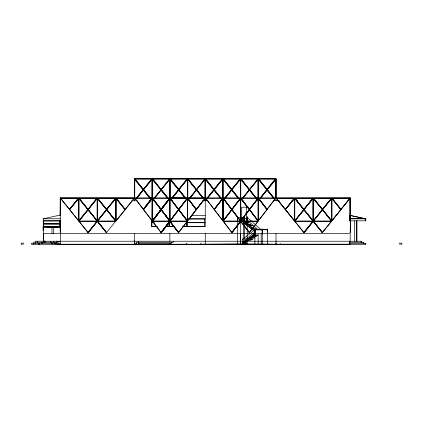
<?xml version="1.0" encoding="UTF-8"?>
<svg xmlns="http://www.w3.org/2000/svg" width="423" height="423" viewBox="0 0 423 423"><rect width="100%" height="100%" fill="white"/><g stroke="black" fill="none" stroke-linecap="round" stroke-linejoin="round"><path stroke-width="0.63" d="M237.61 216.719L237.758 221.483M240.682 243.934L240.65 198.387L231.947 209.597L240.518 220.801L241.919 219.273M244.304 243.934C243.563 241.596 252.224 244.394 244.372 243.458M249.607 239.376L252.838 239.169L249.396 239.376M244.304 243.458L254.588 235.294M261.134 233.729L261.203 243.934M200.555 244.293L240.618 243.934L276.013 244.293L276.013 233.517M350.223 198.165L350.429 221.023L350.223 198.027L331.685 221.16M350.223 198.049L350.043 220.822L350.043 218.781L365.81 218.781L365.81 220.822L349.699 220.822M365.229 220.822L365.229 218.781L350.075 218.723L350.165 215.376L365.81 218.781M254.831 233.882L242.675 243.056M262.138 229.784L255.027 229.784L255.027 229.509L255.027 233.935M169.909 243.934L169.893 244.293L60.352 244.293L60.336 233.517M258.141 233.866L258.141 235.088L253.144 235.088M240.698 217.369L243.971 221.446L240.756 217.443M169.893 243.934L169.993 244.293M244.113 221.594L244.124 217.406M350.159 215.503L349.583 215.376L365.229 218.781M151.942 198.165L143.36 209.39L134.773 198.165L152.042 198.165L143.312 209.39L149.954 200.714M152.084 198.387L152.084 220.801L143.471 209.597L152.185 198.387L152.047 220.801M152.185 198.387L143.471 209.597M160.994 209.597L152.322 220.801L152.322 198.387L160.994 209.597L152.285 220.801M161.047 209.39L169.628 198.165M154.379 200.714L161.015 209.39L169.734 198.165L152.465 198.165L161.115 209.39L167.365 201.226M152.465 221.023L161.047 209.803M161.174 209.597L169.877 220.801L161.205 209.597L170.009 198.387L178.575 209.597L170.009 220.801L161.174 209.597L167.799 200.936M152.566 221.023L161.147 209.803L169.734 221.023L152.428 221.023M161.306 209.597L169.877 198.387M178.575 209.597L169.909 220.801L169.877 198.027M187.209 198.165L178.633 209.39L170.051 198.165L187.31 198.165L178.617 209.39M169.628 221.298L161.047 232.523L152.428 221.298L169.734 221.298L161.015 232.523L164.14 228.441M178.786 209.597L187.458 198.387L178.776 209.597L187.458 220.801L187.463 179.225L178.934 189.726L185.591 198.027M161.174 232.729L169.75 221.52L178.575 232.729L169.893 221.52L161.174 232.729L169.776 221.52M170.152 221.023L178.718 209.803L187.31 221.023L170.035 221.023L178.733 209.803M178.474 232.729L198.26 206.836M199.037 205.816L200.211 204.288M200.988 203.267L201.771 202.247M178.617 232.523L187.304 221.298L170.035 221.298L178.633 232.523M187.69 220.801L196.251 209.597L187.59 198.387L187.59 220.801L187.712 179.225L196.235 189.726L189.419 198.228M204.991 198.165L196.309 209.39L187.733 198.165L169.792 198.027L205.62 198.165L214.202 209.39L222.784 198.165L187.733 198.165M189.388 218.781L201.745 202.622M205.573 198.165L214.101 209.39L222.683 198.165M214.255 209.597L222.926 198.387L214.255 209.597L222.926 220.801L223.011 179.225L231.534 189.726L224.877 198.027M223.064 220.801L231.735 209.597L223.064 198.387L223.064 220.801L231.735 209.597M231.788 209.39L240.476 198.165L223.207 198.165L231.788 209.39L240.375 198.165M231.788 209.803L223.207 221.023L240.476 221.023L231.889 209.803L240.375 221.023M231.947 209.597L240.75 198.387L249.321 209.597L246.207 213.668M223.307 221.023L231.889 209.803M249.321 209.597L240.65 220.801L232.047 209.597M249.374 209.39L258.062 198.165L240.793 198.165L249.374 209.39L257.961 198.165M231.788 232.523L240.476 221.298L223.207 221.298L231.788 232.523L240.375 221.298M241.575 220.002L240.793 221.023L258.062 221.023L249.48 209.803L242.353 218.982M249.533 209.597L258.204 198.387L258.204 220.801L249.533 209.597L258.204 198.387M240.893 221.023L241.676 220.002M246.355 213.885L249.48 209.803M249.374 232.523L258.062 221.298L240.793 221.298L249.374 232.523L257.961 221.298M258.342 220.801L267.013 209.597L258.342 220.801L258.342 198.387L267.013 209.597M267.066 209.39L275.754 198.165L258.485 198.165L267.066 209.39L275.648 198.165M143.418 209.39L150.054 200.714M143.862 209.084L150.096 200.936M143.963 209.084L150.202 200.936M152.671 220.293L160.47 210.104M161.015 209.39L167.259 201.226M160.571 210.104L152.386 220.801L152.423 198.387M152.819 220.515L161.147 209.803L152.92 220.515M161.274 209.597L167.899 200.936M166.091 225.887L169.602 221.298M169.708 221.298L161.115 232.523L152.529 221.298M161.274 232.729L169.85 221.52M78.451 198.165L69.446 209.396L78.556 198.165L60.436 198.165M78.604 198.376L69.605 209.597L78.704 198.376L78.604 220.817L78.704 198.376M78.842 220.817L87.942 209.597L78.842 198.376L78.842 220.817L87.942 209.597M88 209.396L97.11 198.165L78.99 198.165L88 209.396L97.01 198.165M97.11 221.023L88.1 209.797L78.99 221.023L115.669 221.023L106.559 209.797L97.549 221.023M88.164 209.597L97.264 198.376L97.264 220.817L88.164 209.597L97.264 198.376M79.096 221.023L88.1 209.797M88 232.528L97.11 221.298L78.99 221.298L88 232.528L97.01 221.298M97.396 220.817L106.501 209.597L97.396 220.817L97.396 198.376L106.501 209.597M106.559 209.396L115.669 198.165L97.549 198.165L106.559 209.396L115.569 198.165M106.718 209.597L115.823 198.376L115.823 220.817L106.718 209.597L115.823 198.376M97.65 221.023L106.659 209.797M106.395 232.729L97.396 221.509L106.395 232.729L134.223 198.165L116.108 198.165L125.113 209.396L116.209 198.165M115.939 221.16L134.498 198.027M136.275 198.228L143.196 189.726L136.38 198.228M143.334 189.43L151.873 178.908L134.9 178.908L143.334 189.43L151.772 178.908M136.909 198.043L143.334 190.027L149.864 198.043M150.392 198.228L143.577 189.726L152.1 179.225L152.1 198.26M137.01 198.043L143.439 190.027M143.577 189.726L152.1 179.225M153.956 198.228L160.877 189.726L152.354 179.225L152.354 198.26M161.015 189.43L169.554 178.908L152.581 178.908L161.015 189.43L152.682 178.908M154.591 198.043L161.015 190.027L167.545 198.043M168.074 198.228L161.258 189.726L169.782 179.225L169.782 198.26M154.691 198.043L161.115 190.027M161.258 189.726L169.782 179.225M171.796 198.027L178.559 189.726L171.738 198.228M178.696 189.43L187.23 178.908L170.258 178.908L178.696 189.43L187.13 178.908M172.277 198.027L178.797 190.027L185.226 198.043M172.373 198.043L178.797 190.027M178.934 189.726L187.463 179.225M196.378 189.43L204.912 178.908L187.939 178.908L196.378 189.43L188.039 178.908M189.959 198.027L196.478 190.027L202.903 198.043M203.273 198.027L196.616 189.726L205.139 179.225L205.139 200.227L204.33 199.349M190.049 198.043L196.478 190.027M196.616 189.726L205.139 179.225M206.493 198.91L205.329 200.227L206.133 199.228M206.932 198.228L213.853 189.726L207.196 198.027M213.99 189.43L222.53 178.908L205.557 178.908L213.99 189.43L222.429 178.908M206.762 199.043L205.557 200.544L207.603 200.544M207.566 198.043L213.99 190.027L220.51 198.027M221.049 198.228L214.234 189.726L222.657 179.225L222.757 198.027M205.657 200.544L206.466 199.54M207.677 198.027L214.096 190.027M214.234 189.726L222.757 179.225M224.613 198.228L231.534 189.726M231.672 189.43L240.211 178.908L223.238 178.908L231.672 189.43L240.105 178.908M223.466 199.788L224.169 198.91M223.64 200.047L224.444 199.043M225.248 198.043L231.672 190.027L238.191 198.027M238.731 198.228L231.915 189.726L240.333 179.225L240.438 198.027M223.741 200.042L224.55 199.037M225.359 198.027L231.772 190.027M231.915 189.726L240.438 179.225M242.294 198.228L249.216 189.726L240.687 179.225L240.687 198.26M249.353 189.43L257.887 178.908L240.914 178.908L249.353 189.43L241.02 178.908M242.924 198.043L249.353 190.027L255.883 198.043M256.412 198.228L249.591 189.726L258.12 179.225L258.12 198.26M243.029 198.043L249.454 190.027M249.591 189.726L258.12 179.225M259.971 198.228L266.892 189.726L260.076 198.228M267.035 189.43L275.569 178.908L258.596 178.908L267.035 189.43L275.468 178.908M260.605 198.043L267.035 190.027L273.559 198.043M274.093 198.228L267.273 189.726L276.013 179.225M260.705 198.043L267.135 190.027M267.273 189.726L275.796 179.225L275.807 198.26L275.796 179.225M285.292 209.396L294.403 198.165L276.282 198.165L285.292 209.396L294.302 198.165M285.451 209.597L294.556 198.376L294.556 220.817L285.451 209.597L294.556 198.376M294.688 220.817L303.788 209.597L294.688 198.376L294.688 220.817L303.788 209.597M303.851 209.396L312.962 198.165L294.842 198.165L303.851 209.396L312.856 198.165M312.962 221.023L303.952 209.797L294.842 221.023L331.516 221.023L322.506 209.797L313.395 221.023M304.01 209.597L313.11 198.376L313.11 220.817L304.01 209.597L313.11 198.376M294.942 221.023L303.952 209.797M303.851 232.528L312.962 221.298L294.842 221.298L303.851 232.528L312.856 221.298M313.247 220.817L322.347 209.597L313.247 220.817L313.247 198.376L322.347 209.597M322.405 209.396L331.516 198.165L313.395 198.165L322.405 209.396L331.415 198.165M322.569 209.597L331.669 198.376L331.669 220.817L322.569 209.597L331.669 220.817M304.111 232.729L313.11 221.509L304.01 232.729L276.383 198.165L275.912 198.027M313.501 221.023L322.506 209.797M322.67 209.597L331.669 198.376M322.405 232.528L331.516 221.298L313.395 221.298L322.405 232.528L331.415 221.298M331.801 220.817L340.906 209.597L331.801 198.376L331.801 220.817L340.906 209.597M340.964 209.396L350.075 198.165L331.955 198.165L340.964 209.396L349.974 198.165M244.008 223.011L254.895 231.212M253.144 236.653L254.794 235.088M245.885 239.169L254.932 232.063M242.532 243.251L254.91 233.729L254.91 228.965M244.304 243.294L252.928 236.653L256.375 236.653L253.144 236.452M267.537 229.509L267.558 229.779L267.585 229.509L262.323 229.509L262.355 233.729L267.585 233.729L267.585 229.509M60.166 198.027L134.657 198.027M134.123 198.165L134.683 198.027M43.326 241.232L43.257 218.781L60.267 215.037M267.537 229.784L262.323 229.784M154.025 218.31L155.294 218.078M165.435 216.201L166.704 215.963M237.583 217.279L237.631 221.684M276.383 198.165L350.344 198.027M134.498 179.225L143.196 189.726M170.009 220.801L170.03 179.225L178.559 189.726M205.329 200.227L205.329 179.225L213.853 189.726M258.368 198.26L258.368 179.225L266.892 189.726M160.877 189.726L152.354 179.225M196.235 189.726L187.712 179.225M249.216 189.726L240.687 179.225M60.061 198.027L350.429 198.027M60.267 198.165L60.061 215.741M115.955 198.376L125.055 209.597L115.955 198.376L115.955 220.817L116.055 198.376M170.908 200.544L172.309 200.544M188.589 200.544L189.99 200.544M202.966 200.544L204.912 200.544L204.108 199.545M131.876 200.751L137.152 200.751M202.596 200.751L207.899 200.751M220.325 200.751L221.636 200.751M241.945 200.751L243.257 200.751M257.649 200.751L260.943 200.751M273.358 200.751L279.291 200.751M291.738 200.751L293.049 200.751M296.322 200.751L297.633 200.751M310.08 200.751L311.391 200.751M314.67 200.751L315.981 200.751M196.256 209.597L187.59 198.387M174.139 215.376L174.456 215.376M182.985 215.376L183.302 215.376M191.831 215.376L205.255 215.376M237.583 217.401L243.881 217.401M350.239 218.728L350.244 215.397M43.257 218.781L60.267 218.781M171.537 218.781L171.854 218.781M185.586 218.781L185.903 218.781M188.832 218.781L205.255 218.781L205.255 178.707M349.853 218.781L349.742 220.822M167.91 219.051L169.195 219.051M188.246 219.051L205.018 219.051L205.018 226.67L182.916 226.67M43.257 220.822L60.605 220.822M60.045 220.959L43.58 220.959L43.58 223.746L60.045 223.746M115.669 221.298L97.549 221.298L106.559 232.528L97.65 221.298M240.75 221.52L231.947 232.729L240.618 221.52L249.221 232.729M151.725 222.588L153.787 222.588M169.057 222.588L169.195 220.23M169.295 222.588L171.357 222.588M205.018 222.588L186.966 222.588L186.966 219.643M151.725 222.725L154.427 222.725M169.057 222.725L169.195 226.4L165.848 226.4M169.295 222.725L171.357 222.725M205.018 222.725L186.633 222.725L186.765 219.643M245.763 222.842L249.004 222.842L245.763 223.048M43.326 223.883L60.267 223.883M60.045 224.021L43.58 224.021L43.58 226.807L60.045 226.807M247.534 224.206L250.77 224.206M247.534 224.407L250.77 224.407M249.3 225.565L252.536 225.565M249.3 225.766L252.536 225.766M151.725 226.4L156.996 226.4M169.295 226.4L173.927 226.4M182.778 226.4L205.018 226.4M157.367 226.67L151.725 226.67L151.725 220.23M165.763 226.67L169.195 226.67M173.763 226.67L169.295 226.67L169.295 220.23M42.987 226.945L60.267 226.945M43.12 227.082L43.395 227.082M43.511 227.082L60.045 227.082M47.625 227.151L57.755 227.151M43.12 227.352L43.395 227.325L43.395 230.345L43.12 230.345L43.12 227.325M47.868 227.352L57.613 227.352M252.838 228.288L256.074 228.288M255.027 229.647L267.537 229.647M262.138 229.742L254.979 229.742L254.979 235.294M43.12 230.583L43.395 230.583M255.164 233.517L43.326 233.517L43.326 240.983L44.346 240.983M267.315 233.517L350.175 233.517L350.175 241.232M254.979 233.729L262.138 233.729M254.979 233.935L254.91 235.088M253.144 235.294L258.141 235.294L258.141 243.934M251.373 237.811L254.604 237.811M251.162 238.017L254.604 238.017M247.841 240.534L251.066 240.534M349.52 242.252L363.759 242.252L363.759 243.273M134.498 243.273L136.46 243.273M138.231 243.273L171.643 243.273L171.643 242.252M240.518 243.934L240.814 243.934M350.244 244.193L57.507 244.293M56.185 241.232L60.785 241.422M205.15 198.027L205.663 198.429L205.15 198.027L205.663 198.223L196.415 209.39L187.833 198.165M242.665 239.244L254.794 229.784M244.124 221.578L254.604 229.647M244.15 221.509L254.942 229.874M244.018 223.037L255.074 231.619M244.113 217.401L258.025 229.647M247.249 217.401L261.002 229.647M205.255 198.027L205.663 198.429L205.356 198.027M332.055 198.165L341.065 209.396M331.801 198.376L340.801 209.597M313.501 198.165L322.506 209.396M313.247 198.376L322.247 209.597M322.405 209.797L331.415 221.023M294.942 198.165L303.952 209.396M304.111 209.597L313.11 220.817M313.501 221.298L322.506 232.528M294.688 198.376L303.688 209.597M303.851 209.797L312.856 221.023M278.075 200.597L294.572 221.16M258.696 178.908L267.135 189.43M267.373 189.726L274.194 198.228M258.368 179.225L266.791 189.726M267.035 190.027L273.459 198.043M249.697 189.726L256.512 198.228M249.353 190.027L255.778 198.043M223.339 178.908L231.772 189.43M232.016 189.726L238.672 198.027M239.381 198.91L240.084 199.788M223.011 179.225L231.434 189.726M231.672 190.027L238.101 198.043M205.657 178.908L214.096 189.43M214.334 189.726L220.991 198.027M221.7 198.91L222.403 199.788M221.319 199.037L222.128 200.042M205.329 179.225L213.752 189.726M213.99 190.027L220.42 198.043M196.716 189.726L203.537 198.228M204.341 199.228L205.139 200.227M196.378 190.027L202.791 198.027M204.002 199.54L204.811 200.544M170.363 178.908L178.797 189.43M179.04 189.726L186.659 199.228M170.03 179.225L178.453 189.726M178.696 190.027L185.11 198.027M161.359 189.726L168.174 198.228M161.015 190.027L167.445 198.043M135 178.908L143.439 189.43M143.677 189.726L150.498 198.228M134.673 179.225L143.096 189.726M143.334 190.027L149.763 198.043M97.65 198.165L106.659 209.396M106.818 209.597L115.823 220.817M97.396 198.376L106.395 209.597M106.559 209.797L115.569 221.023M79.096 198.165L88.1 209.396M88.264 209.597L97.264 220.817M78.842 198.376L87.841 209.597M88 209.797L97.01 221.023M60.537 198.165L69.546 209.396M69.705 209.597L78.704 220.817M79.096 221.298L88.1 232.528M78.826 221.16L60.267 198.027L60.267 232.729L60.061 220.822M258.585 198.165L267.167 209.39M258.342 198.387L266.908 209.597M240.893 198.165L249.48 209.39M249.633 209.597L258.204 220.801M249.221 209.597L240.65 198.387L240.613 221.483M249.374 209.803L257.961 221.023M223.307 198.165L231.889 209.39M240.893 221.298L249.48 232.523M223.064 198.387L231.63 209.597M214.361 209.597L222.926 220.801M223.307 221.298L231.889 232.523M170.152 198.165L178.733 209.39M178.876 209.597L187.458 220.801M169.909 198.387L178.474 209.597M178.633 209.803L187.209 221.023M152.566 198.165L161.147 209.39M170.152 221.298L178.733 232.523M152.322 198.387L160.888 209.597M161.015 209.803L169.628 221.023M134.874 198.165L143.46 209.39M143.571 209.597L152.185 220.801M350.165 215.376L350.244 218.781M401.85 242.934L401.85 244.293M401.374 243.611L401.374 244.293M400.491 242.934L400.491 244.293M399.455 242.934L399.455 244.293M365.229 243.273L365.229 244.293M363.198 242.252L363.198 243.273M361.707 242.252L361.707 241.232L35.574 241.232L35.574 243.273M361.168 241.232L361.168 242.252M356.949 220.822L356.949 241.232M356.404 220.822L356.404 241.232M354.363 220.822L354.363 241.232M349.853 198.027L349.853 220.822M349.853 243.273L349.853 244.293M349.541 241.232L349.52 243.273L365.81 243.273L365.81 244.293L31.492 244.293L31.492 243.273L59.886 243.273L59.886 244.193M331.907 198.376L331.907 220.817M331.569 198.376L331.569 220.817M313.348 198.376L313.348 220.817M313.009 198.376L313.009 220.817M294.789 198.376L294.789 220.817M294.45 198.376L294.45 220.817M280.433 243.611L280.433 244.293M276.145 243.611L276.145 244.293M276.013 200.751L276.013 178.707L134.498 178.707L134.498 200.751M276.013 243.611L276.013 244.293M275.976 178.707L275.976 198.154M275.807 178.707L275.807 178.977M275.696 179.225L275.696 198.26M275.606 178.707L275.606 178.977L258.527 178.977L258.527 178.707M267.849 243.611L267.849 244.293M267.722 243.611L267.722 244.293M267.653 228.965L267.653 243.934M262.255 228.965L262.255 233.729M262.255 233.935L262.255 243.934M262.138 229.509L262.138 233.935M261.25 229.509L261.25 229.784M261.134 228.965L261.134 230.101M258.469 179.225L258.469 198.26M258.442 198.387L258.442 220.801M258.104 198.387L258.104 220.801M258.141 228.965L258.141 230.101M258.014 179.225L258.014 198.26M257.914 178.707L257.914 178.977L240.84 178.977L240.84 178.707M254.91 235.294L254.91 243.934M247.233 216.719L247.164 243.934M247.095 216.719L247.095 221.483M245.916 212.568L245.916 214.08M245.763 238.493L245.763 243.251M245.763 243.458L245.763 243.934M244.134 216.719L244.134 243.934M243.997 221.483L244.066 223.048M243.86 216.719L243.86 243.934M242.532 238.694L242.532 243.458M240.793 179.225L240.75 220.801M240.634 233.517L240.602 244.293M240.518 198.387L240.518 220.801M240.333 179.225L240.333 198.916M240.227 178.707L240.227 178.977L223.148 178.977L223.148 178.707M237.647 217.279L237.647 221.684M237.515 221.483L237.515 243.934M223.111 179.225L223.111 198.027M223.164 198.387L223.164 220.801M222.826 198.387L222.826 220.801M222.657 179.225L222.657 199.571M222.535 178.707L222.535 178.977L205.456 178.977L205.456 178.707M205.43 179.225L205.43 200.227M205.255 233.517L205.255 244.293M205.049 178.707L205.049 178.977L187.971 178.977L187.971 178.707M205.039 179.225L205.039 200.227M204.88 219.051L204.88 222.588M204.88 222.725L204.88 226.4M200.962 243.611L200.962 244.293M200.835 243.611L200.835 244.293M187.812 179.225L187.812 198.916M187.363 178.707L187.363 178.977L170.284 178.977L170.284 178.707M187.357 179.225L187.352 220.801M187.103 219.643L187.103 220.822M187.103 222.588L187.103 226.67M186.966 222.725L186.966 226.4M186.866 244.293L186.866 243.611L186.041 243.611L186.041 244.293M186.765 222.725L186.765 226.4M186.633 226.4L186.633 226.67M173.409 241.232L173.409 242.252L136.264 242.252L136.264 244.293M170.136 179.225L170.136 198.916M169.877 233.517L169.877 241.232M169.877 243.273L169.946 244.293M169.776 198.387L169.776 220.801M169.671 178.707L169.671 178.977L152.592 178.977L152.592 178.707M169.681 179.225L169.681 198.916M169.433 220.23L169.433 222.588M169.433 222.725L169.433 226.4M169.057 220.23L169.057 226.67M152.454 179.225L152.454 198.26M152 179.225L152 198.26M151.979 178.707L151.979 178.977L134.905 178.977L134.905 178.707M151.857 220.23L151.857 222.588M151.857 222.725L151.857 226.4M138.913 243.611L138.913 244.293M138.786 243.611L138.786 244.293M138.247 241.232L138.247 244.293M134.773 179.225L134.71 198.26L134.699 178.707M134.498 233.517L134.498 244.293M134.361 240.793L134.366 244.293M115.717 198.376L115.717 220.817M97.502 198.376L97.502 220.817M97.163 198.376L97.163 220.817M78.942 198.376L78.942 220.817M60.129 220.822L60.129 226.945M59.944 220.959L59.944 223.746M59.944 224.021L59.944 226.807M58.115 243.273L58.115 242.252L33.533 242.252L33.533 244.293M56.349 241.232L56.349 242.252M56.185 242.252L56.185 244.293M54.99 243.273L54.99 244.293M54.244 242.252L54.244 243.273M53.7 226.945L53.7 233.438M53.494 241.232L53.494 242.252M52.203 243.273L52.203 244.293M51.966 226.945L51.966 233.512M51.453 242.252L51.453 243.273M50.707 241.232L50.707 242.252M45.139 241.232L45.139 242.252M44.484 241.232L44.484 242.252M44.389 241.232L44.389 242.252M43.733 241.232L43.733 242.252M43.595 220.822L43.595 226.945M42.353 242.252L42.353 243.273M41.602 242.252L41.602 243.273M39.561 243.273L39.561 244.293M38.816 243.273L38.816 244.293M37.615 241.232L37.615 242.252M23.508 242.934L23.508 244.293M22.509 242.934L22.509 244.293M21.626 243.611L21.626 244.293M21.15 242.934L21.15 244.293M245.789 243.421L245.789 243.421M97.163 221.509L88.164 232.729L97.163 221.509M246.445 207.196L241.729 207.196L241.729 221.483L246.445 221.483L246.445 207.196M350.429 221.298L350.223 232.729L350.429 221.298M313.348 221.509L322.347 232.729L313.348 221.509"/></g></svg>
